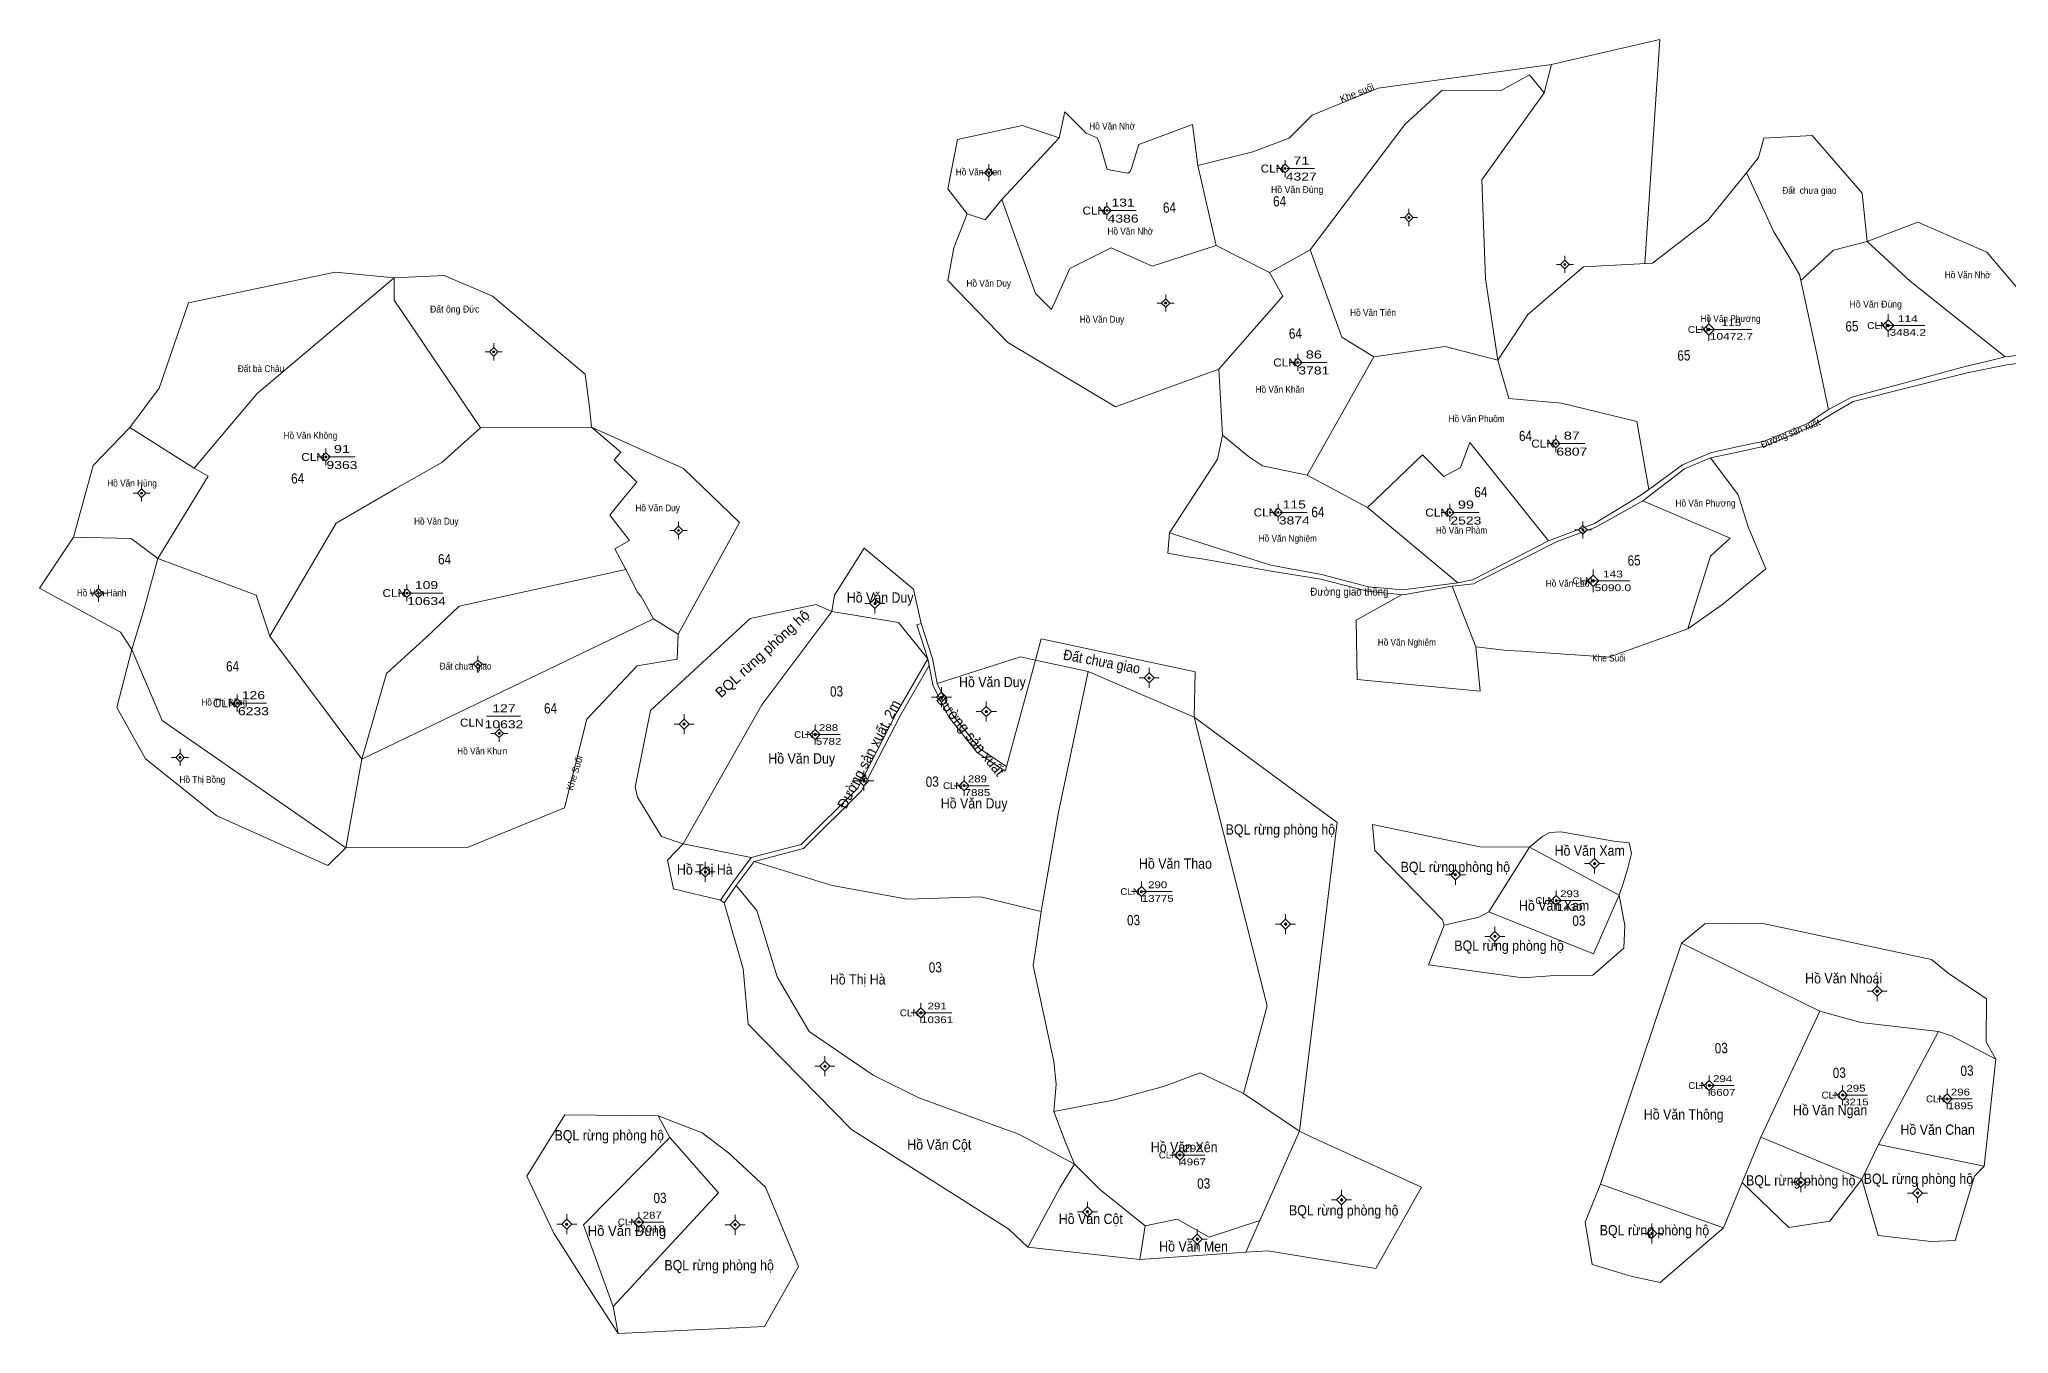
# Model space of a CAD drawing. Header units: metres. Extents: x 533370 to 536838, y 1846187 to 1848171.
# Drawn here: x 533370 to 534232, y 1847159 to 1847725 of the extents above; entities that cross this region are included whole.
import ezdxf
from ezdxf.enums import TextEntityAlignment as Align

# ---------------------------------------------------------------- set-up
doc = ezdxf.new("R2010")
doc.units = ezdxf.units.M
doc.header["$LTSCALE"] = 1.2
for name, color, linetype, lineweight in [('11', 7, 'Continuous', 13), ('13', 7, 'Continuous', 13), ('6', 7, 'Continuous', 13), ('7', 7, 'Continuous', 13)]:
    doc.layers.add(name, color=color, linetype=linetype, lineweight=lineweight)
for name, color, linetype in [('2', 7, 'Continuous'), ('3', 7, 'Continuous'), ('4', 7, 'Continuous'), ('5', 7, 'Continuous')]:
    doc.layers.add(name, color=color, linetype=linetype)

msp = doc.modelspace()

# ---------------------------------------------------------------- hatches: boundary and pattern name
at = {"layer": '11'}
for points in [[(533785.959, 1847666.86, 1), (533785.059, 1847666.86, 1)], [(533915.629, 1847668.65, 1), (533914.729, 1847668.65, 1)], [(533837.679, 1847650.27, 1), (533836.779, 1847650.27, 1)], [(533969.799, 1847647.24, 1), (533968.899, 1847647.24, 1)], [(534038.009, 1847626.72, 1), (534037.109, 1847626.72, 1)], [(533863.369, 1847609.82, 1), (533862.469, 1847609.82, 1)], [(534101.129, 1847598.247, 1), (534099.929, 1847598.247, 1)], [(534179.549, 1847599.98, 1), (534178.349, 1847599.98, 1)], [(533569.419, 1847588.48, 1), (533568.519, 1847588.48, 1)], [(533921.119, 1847583.8, 1), (533920.219, 1847583.8, 1)], [(534033.979, 1847548.31, 1), (534033.079, 1847548.31, 1)], [(533495.969, 1847542.45, 1), (533495.069, 1847542.45, 1)], [(533415.399, 1847526.66, 1), (533414.499, 1847526.66, 1)], [(533912.559, 1847518.18, 1), (533911.659, 1847518.18, 1)], [(533987.649, 1847518.14, 1), (533986.749, 1847518.14, 1)], [(533650.259, 1847510.26, 1), (533649.359, 1847510.26, 1)], [(534045.899, 1847510.54, 1), (534044.999, 1847510.54, 1)], [(534050.559, 1847488.25, 1), (534049.359, 1847488.25, 1)], [(533396.509, 1847482.83, 1), (533395.609, 1847482.83, 1)], [(533531.479, 1847482.91, 1), (533530.579, 1847482.91, 1)], [(533736.244, 1847478.33, 1), (533735.194, 1847478.33, 1)], [(533562.479, 1847451.74, 1), (533561.579, 1847451.74, 1)], [(533856.184, 1847445.76, 1), (533855.134, 1847445.76, 1)], [(533457.259, 1847434.72, 1), (533456.359, 1847434.72, 1)], [(533765.364, 1847437.3, 1), (533764.314, 1847437.3, 1)], [(533652.734, 1847425.56, 1), (533651.684, 1847425.56, 1)], [(533784.984, 1847431.02, 1), (533783.934, 1847431.02, 1)], [(533571.849, 1847421.51, 1), (533570.949, 1847421.51, 1)], [(533710.114, 1847421.02, 1), (533709.064, 1847421.02, 1)], [(533432.189, 1847410.99, 1), (533431.289, 1847410.99, 1)], [(533731.454, 1847400.75, 1), (533730.404, 1847400.75, 1)], [(533775.234, 1847398.62, 1), (533774.184, 1847398.62, 1)], [(534051.064, 1847364.56, 1), (534050.014, 1847364.56, 1)], [(533662.034, 1847360.88, 1), (533660.984, 1847360.88, 1)], [(533990.204, 1847359.63, 1), (533989.154, 1847359.63, 1)], [(533852.824, 1847352.28, 1), (533851.774, 1847352.28, 1)], [(534034.324, 1847348.35, 1), (534033.274, 1847348.35, 1)], [(533915.894, 1847338.03, 1), (533914.844, 1847338.03, 1)], [(534007.464, 1847332.65, 1), (534006.414, 1847332.65, 1)], [(534174.674, 1847308.72, 1), (534173.624, 1847308.72, 1)], [(533756.344, 1847299.22, 1), (533755.294, 1847299.22, 1)], [(533714.374, 1847275.84, 1), (533713.324, 1847275.84, 1)], [(534101.244, 1847267.43, 1), (534100.194, 1847267.43, 1)], [(534159.544, 1847263.23, 1), (534158.494, 1847263.23, 1)], [(534205.244, 1847261.56, 1), (534204.194, 1847261.56, 1)], [(533869.604, 1847237, 1), (533868.554, 1847237, 1)], [(534141.304, 1847225.11, 1), (534140.254, 1847225.11, 1)], [(534192.364, 1847220.39, 1), (534191.314, 1847220.39, 1)], [(533829.174, 1847212.18, 1), (533828.124, 1847212.18, 1)], [(533940.394, 1847217.39, 1), (533939.344, 1847217.39, 1)], [(533601.444, 1847206.72, 1), (533600.394, 1847206.72, 1)], [(533632.974, 1847207.69, 1), (533631.924, 1847207.69, 1)], [(533675.084, 1847206.5, 1), (533674.034, 1847206.5, 1)], [(534076.174, 1847202.71, 1), (534075.124, 1847202.71, 1)], [(533877.254, 1847200.18, 1), (533876.204, 1847200.18, 1)]]:
    msp.add_hatch(color=256, dxfattribs=at).paths.add_polyline_path(points)

# ---------------------------------------------------------------- linework, layer by layer
for p, q in [((533783.64, 1847666.86), (533781.76, 1847666.86)), ((533785.51, 1847670.61), (533785.51, 1847668.74)), ((533789.26, 1847666.86), (533787.38, 1847666.86)), ((533913.31, 1847668.65), (533911.43, 1847668.65)), ((533915.18, 1847672.4), (533915.18, 1847670.52)), ((533915.18, 1847666.78), (533915.18, 1847664.9)), ((533918.93, 1847668.65), (533917.06, 1847668.65)), ((533785.51, 1847664.98), (533785.51, 1847663.11)), ((533835.36, 1847650.27), (533833.48, 1847650.27)), ((533837.23, 1847654.02), (533837.23, 1847652.14)), ((533840.98, 1847650.27), (533839.1, 1847650.27)), ((533969.35, 1847650.99), (533969.35, 1847649.12)), ((533837.23, 1847648.4), (533837.23, 1847646.52)), ((533967.48, 1847647.24), (533965.6, 1847647.24)), ((533969.35, 1847645.36), (533969.35, 1847643.49)), ((533973.1, 1847647.24), (533971.22, 1847647.24)), ((534035.69, 1847626.72), (534033.81, 1847626.72)), ((534037.56, 1847630.47), (534037.56, 1847628.6)), ((534037.56, 1847624.84), (534037.56, 1847622.97)), ((534041.31, 1847626.72), (534039.44, 1847626.72)), ((533861.05, 1847609.82), (533859.17, 1847609.82)), ((533862.92, 1847613.57), (533862.92, 1847611.7)), ((533862.92, 1847607.94), (533862.92, 1847606.07)), ((533866.67, 1847609.82), (533864.8, 1847609.82)), ((534098.03, 1847598.25), (534095.53, 1847598.25)), ((534100.53, 1847603.25), (534100.53, 1847600.75)), ((534105.53, 1847598.25), (534103.03, 1847598.25)), ((534176.45, 1847599.98), (534173.95, 1847599.98)), ((534178.95, 1847604.98), (534178.95, 1847602.48)), ((534178.95, 1847597.48), (534178.95, 1847594.98)), ((534183.95, 1847599.98), (534181.45, 1847599.98)), ((533568.97, 1847592.23), (533568.97, 1847590.36)), ((534100.53, 1847595.75), (534100.53, 1847593.25)), ((533567.1, 1847588.48), (533565.22, 1847588.48)), ((533568.97, 1847586.6), (533568.97, 1847584.73)), ((533572.72, 1847588.48), (533570.84, 1847588.48)), ((533918.8, 1847583.8), (533916.92, 1847583.8)), ((533920.67, 1847587.55), (533920.67, 1847585.68)), ((533920.67, 1847581.92), (533920.67, 1847580.05)), ((533924.42, 1847583.8), (533922.55, 1847583.8)), ((533495.52, 1847546.2), (533495.52, 1847544.32)), ((534031.66, 1847548.31), (534029.78, 1847548.31)), ((534033.53, 1847552.06), (534033.53, 1847550.18)), ((534033.53, 1847546.44), (534033.53, 1847544.56)), ((534037.28, 1847548.31), (534035.4, 1847548.31)), ((533493.64, 1847542.45), (533491.77, 1847542.45)), ((533495.52, 1847540.58), (533495.52, 1847538.7)), ((533499.27, 1847542.45), (533497.4, 1847542.45)), ((533414.95, 1847530.41), (533414.95, 1847528.54)), ((533413.07, 1847526.66), (533411.2, 1847526.66)), ((533414.95, 1847524.78), (533414.95, 1847522.91)), ((533418.7, 1847526.66), (533416.82, 1847526.66)), ((533912.11, 1847521.93), (533912.11, 1847520.06)), ((533987.2, 1847521.89), (533987.2, 1847520.02)), ((533649.81, 1847514.01), (533649.81, 1847512.14)), ((533910.24, 1847518.18), (533908.36, 1847518.18)), ((533912.11, 1847516.3), (533912.11, 1847514.43)), ((533915.86, 1847518.18), (533913.98, 1847518.18)), ((533985.32, 1847518.14), (533983.45, 1847518.14)), ((533987.2, 1847516.26), (533987.2, 1847514.39)), ((533990.95, 1847518.14), (533989.07, 1847518.14)), ((534045.45, 1847514.29), (534045.45, 1847512.42)), ((533647.94, 1847510.26), (533646.06, 1847510.26)), ((533649.81, 1847508.38), (533649.81, 1847506.51)), ((533653.56, 1847510.26), (533651.69, 1847510.26)), ((534043.57, 1847510.54), (534041.7, 1847510.54)), ((534045.45, 1847508.66), (534045.45, 1847506.79)), ((534049.2, 1847510.54), (534047.32, 1847510.54)), ((533396.06, 1847486.58), (533396.06, 1847484.7)), ((533531.03, 1847486.66), (533531.03, 1847484.78)), ((534047.46, 1847488.25), (534044.96, 1847488.25)), ((534049.96, 1847493.25), (534049.96, 1847490.75)), ((534049.96, 1847485.75), (534049.96, 1847483.25)), ((534054.96, 1847488.25), (534052.46, 1847488.25)), ((533394.19, 1847482.83), (533392.31, 1847482.83)), ((533396.06, 1847480.96), (533396.06, 1847479.08)), ((533399.81, 1847482.83), (533397.94, 1847482.83)), ((533529.16, 1847482.91), (533527.28, 1847482.91)), ((533531.03, 1847481.04), (533531.03, 1847479.16)), ((533534.78, 1847482.91), (533532.9, 1847482.91)), ((533733.53, 1847478.33), (533731.34, 1847478.33)), ((533735.72, 1847482.7), (533735.72, 1847480.52)), ((533740.1, 1847478.33), (533737.91, 1847478.33)), ((533735.72, 1847476.14), (533735.72, 1847473.96)), ((533560.16, 1847451.74), (533558.28, 1847451.74)), ((533562.03, 1847455.49), (533562.03, 1847453.62)), ((533565.78, 1847451.74), (533563.9, 1847451.74)), ((533562.03, 1847449.86), (533562.03, 1847447.99)), ((533853.47, 1847445.76), (533851.28, 1847445.76)), ((533855.66, 1847450.14), (533855.66, 1847447.95)), ((533855.66, 1847443.57), (533855.66, 1847441.38)), ((533860.04, 1847445.76), (533857.85, 1847445.76)), ((533454.94, 1847434.72), (533453.06, 1847434.72)), ((533456.81, 1847438.47), (533456.81, 1847436.6)), ((533460.56, 1847434.72), (533458.69, 1847434.72)), ((533762.65, 1847437.3), (533760.46, 1847437.3)), ((533764.84, 1847441.68), (533764.84, 1847439.49)), ((533764.84, 1847435.11), (533764.84, 1847432.92)), ((533769.22, 1847437.3), (533767.03, 1847437.3)), ((533784.46, 1847435.4), (533784.46, 1847433.21)), ((533456.81, 1847432.84), (533456.81, 1847430.97)), ((533571.4, 1847425.26), (533571.4, 1847423.38)), ((533650.02, 1847425.56), (533647.84, 1847425.56)), ((533652.21, 1847429.94), (533652.21, 1847427.75)), ((533656.58, 1847425.56), (533654.4, 1847425.56)), ((533709.59, 1847425.4), (533709.59, 1847423.21)), ((533782.27, 1847431.02), (533780.08, 1847431.02)), ((533784.46, 1847428.83), (533784.46, 1847426.64)), ((533788.84, 1847431.02), (533786.65, 1847431.02)), ((533569.52, 1847421.51), (533567.65, 1847421.51)), ((533571.4, 1847419.64), (533571.4, 1847417.76)), ((533575.15, 1847421.51), (533573.28, 1847421.51)), ((533652.21, 1847423.37), (533652.21, 1847421.18)), ((533707.4, 1847421.02), (533705.22, 1847421.02)), ((533709.59, 1847418.83), (533709.59, 1847416.64)), ((533713.96, 1847421.02), (533711.78, 1847421.02)), ((533429.86, 1847410.99), (533427.99, 1847410.99)), ((533431.74, 1847414.74), (533431.74, 1847412.86)), ((533431.74, 1847409.12), (533431.74, 1847407.24)), ((533435.49, 1847410.99), (533433.62, 1847410.99)), ((533728.74, 1847400.75), (533726.56, 1847400.75)), ((533730.93, 1847405.12), (533730.93, 1847402.94)), ((533735.31, 1847400.75), (533733.12, 1847400.75)), ((533774.71, 1847403), (533774.71, 1847400.81)), ((533730.93, 1847398.56), (533730.93, 1847396.38)), ((533772.52, 1847398.62), (533770.34, 1847398.62)), ((533774.71, 1847396.43), (533774.71, 1847394.24)), ((533779.08, 1847398.62), (533776.9, 1847398.62)), ((533661.51, 1847365.26), (533661.51, 1847363.07)), ((534050.54, 1847368.94), (534050.54, 1847366.75)), ((533659.32, 1847360.88), (533657.14, 1847360.88)), ((533661.51, 1847358.69), (533661.51, 1847356.5)), ((533665.88, 1847360.88), (533663.7, 1847360.88)), ((533852.3, 1847356.66), (533852.3, 1847354.47)), ((533987.49, 1847359.63), (533985.31, 1847359.63)), ((533989.68, 1847364), (533989.68, 1847361.82)), ((533989.68, 1847357.44), (533989.68, 1847355.26)), ((533994.06, 1847359.63), (533991.87, 1847359.63)), ((534048.35, 1847364.56), (534046.16, 1847364.56)), ((534050.54, 1847362.37), (534050.54, 1847360.18)), ((534054.92, 1847364.56), (534052.73, 1847364.56)), ((533850.11, 1847352.28), (533847.93, 1847352.28)), ((533852.3, 1847350.09), (533852.3, 1847347.9)), ((533856.68, 1847352.28), (533854.49, 1847352.28)), ((534031.61, 1847348.35), (534029.43, 1847348.35)), ((534033.8, 1847352.72), (534033.8, 1847350.54)), ((534038.18, 1847348.35), (534035.99, 1847348.35)), ((533915.37, 1847342.4), (533915.37, 1847340.22)), ((534033.8, 1847346.16), (534033.8, 1847343.98)), ((533913.18, 1847338.03), (533911, 1847338.03)), ((533915.37, 1847335.84), (533915.37, 1847333.66)), ((533919.74, 1847338.03), (533917.56, 1847338.03)), ((534004.75, 1847332.65), (534002.56, 1847332.65)), ((534006.94, 1847337.02), (534006.94, 1847334.84)), ((534006.94, 1847330.46), (534006.94, 1847328.28)), ((534011.31, 1847332.65), (534009.13, 1847332.65)), ((534174.15, 1847313.1), (534174.15, 1847310.91)), ((534171.96, 1847308.72), (534169.78, 1847308.72)), ((534174.15, 1847306.53), (534174.15, 1847304.34)), ((534178.52, 1847308.72), (534176.34, 1847308.72)), ((533753.63, 1847299.22), (533751.44, 1847299.22)), ((533755.82, 1847303.6), (533755.82, 1847301.41)), ((533755.82, 1847297.03), (533755.82, 1847294.84)), ((533760.19, 1847299.22), (533758.01, 1847299.22)), ((533713.85, 1847280.22), (533713.85, 1847278.03)), ((533711.66, 1847275.84), (533709.48, 1847275.84)), ((533713.85, 1847273.65), (533713.85, 1847271.46)), ((533718.22, 1847275.84), (533716.04, 1847275.84)), ((534100.72, 1847271.8), (534100.72, 1847269.62)), ((534098.53, 1847267.43), (534096.34, 1847267.43)), ((534100.72, 1847265.24), (534100.72, 1847263.06)), ((534105.1, 1847267.43), (534102.91, 1847267.43)), ((534156.83, 1847263.23), (534154.64, 1847263.23)), ((534159.02, 1847267.6), (534159.02, 1847265.42)), ((534163.4, 1847263.23), (534161.21, 1847263.23)), ((534202.53, 1847261.56), (534200.34, 1847261.56)), ((534204.72, 1847265.94), (534204.72, 1847263.75)), ((534209.1, 1847261.56), (534206.91, 1847261.56)), ((534159.02, 1847261.04), (534159.02, 1847258.86)), ((534204.72, 1847259.37), (534204.72, 1847257.18)), ((533866.89, 1847237), (533864.7, 1847237)), ((533869.08, 1847241.38), (533869.08, 1847239.19)), ((533873.45, 1847237), (533871.27, 1847237)), ((533869.08, 1847234.81), (533869.08, 1847232.62)), ((534140.78, 1847229.48), (534140.78, 1847227.3)), ((533939.87, 1847221.76), (533939.87, 1847219.58)), ((534138.59, 1847225.11), (534136.4, 1847225.11)), ((534140.78, 1847222.92), (534140.78, 1847220.74)), ((534145.16, 1847225.11), (534142.97, 1847225.11)), ((534189.65, 1847220.39), (534187.46, 1847220.39)), ((534191.84, 1847224.76), (534191.84, 1847222.58)), ((534191.84, 1847218.2), (534191.84, 1847216.02)), ((534196.22, 1847220.39), (534194.03, 1847220.39)), ((533600.92, 1847211.1), (533600.92, 1847208.91)), ((533632.45, 1847212.06), (533632.45, 1847209.88)), ((533674.56, 1847210.88), (533674.56, 1847208.69)), ((533826.46, 1847212.18), (533824.28, 1847212.18)), ((533828.65, 1847216.56), (533828.65, 1847214.37)), ((533828.65, 1847209.99), (533828.65, 1847207.8)), ((533833.02, 1847212.18), (533830.84, 1847212.18)), ((533937.68, 1847217.39), (533935.5, 1847217.39)), ((533939.87, 1847215.2), (533939.87, 1847213.02)), ((533944.24, 1847217.39), (533942.06, 1847217.39)), ((533598.73, 1847206.72), (533596.55, 1847206.72)), ((533600.92, 1847204.53), (533600.92, 1847202.34)), ((533605.3, 1847206.72), (533603.11, 1847206.72)), ((533630.26, 1847207.69), (533628.07, 1847207.69)), ((533632.45, 1847205.5), (533632.45, 1847203.32)), ((533636.82, 1847207.69), (533634.64, 1847207.69)), ((533672.37, 1847206.5), (533670.19, 1847206.5)), ((533674.56, 1847204.31), (533674.56, 1847202.12)), ((533678.94, 1847206.5), (533676.75, 1847206.5)), ((533876.73, 1847204.56), (533876.73, 1847202.37)), ((534073.46, 1847202.71), (534071.28, 1847202.71)), ((534075.65, 1847207.08), (534075.65, 1847204.9)), ((534080.02, 1847202.71), (534077.84, 1847202.71)), ((533874.54, 1847200.18), (533872.36, 1847200.18)), ((533876.73, 1847197.99), (533876.73, 1847195.8)), ((533881.1, 1847200.18), (533878.92, 1847200.18)), ((534075.65, 1847200.52), (534075.65, 1847198.34))]:
    msp.add_line(p, q, dxfattribs=at)
for points in [[(533785.51, 1847668.74), (533783.64, 1847666.86), (533785.51, 1847664.98), (533787.38, 1847666.86)], [(533915.18, 1847670.52), (533913.31, 1847668.65), (533915.18, 1847666.78), (533917.06, 1847668.65)], [(533837.23, 1847652.14), (533835.36, 1847650.27), (533837.23, 1847648.4), (533839.1, 1847650.27)], [(533969.35, 1847649.12), (533967.48, 1847647.24), (533969.35, 1847645.36), (533971.22, 1847647.24)], [(534037.56, 1847628.6), (534035.69, 1847626.72), (534037.56, 1847624.84), (534039.44, 1847626.72)], [(533862.92, 1847611.7), (533861.05, 1847609.82), (533862.92, 1847607.94), (533864.8, 1847609.82)], [(534100.53, 1847600.75), (534098.03, 1847598.25), (534100.53, 1847595.75), (534103.03, 1847598.25)], [(534178.95, 1847602.48), (534176.45, 1847599.98), (534178.95, 1847597.48), (534181.45, 1847599.98)], [(533568.97, 1847590.36), (533567.1, 1847588.48), (533568.97, 1847586.6), (533570.84, 1847588.48)], [(533920.67, 1847585.68), (533918.8, 1847583.8), (533920.67, 1847581.92), (533922.55, 1847583.8)], [(534033.53, 1847550.18), (534031.66, 1847548.31), (534033.53, 1847546.44), (534035.4, 1847548.31)], [(533495.52, 1847544.32), (533493.64, 1847542.45), (533495.52, 1847540.58), (533497.4, 1847542.45)], [(533414.95, 1847528.54), (533413.07, 1847526.66), (533414.95, 1847524.78), (533416.82, 1847526.66)], [(533912.11, 1847520.06), (533910.24, 1847518.18), (533912.11, 1847516.3), (533913.98, 1847518.18)], [(533987.2, 1847520.02), (533985.32, 1847518.14), (533987.2, 1847516.26), (533989.07, 1847518.14)], [(533649.81, 1847512.14), (533647.94, 1847510.26), (533649.81, 1847508.38), (533651.69, 1847510.26)], [(534045.45, 1847512.42), (534043.57, 1847510.54), (534045.45, 1847508.66), (534047.32, 1847510.54)], [(534049.96, 1847490.75), (534047.46, 1847488.25), (534049.96, 1847485.75), (534052.46, 1847488.25)], [(533396.06, 1847484.7), (533394.19, 1847482.83), (533396.06, 1847480.96), (533397.94, 1847482.83)], [(533531.03, 1847484.78), (533529.16, 1847482.91), (533531.03, 1847481.04), (533532.9, 1847482.91)], [(533735.72, 1847480.52), (533733.53, 1847478.33), (533735.72, 1847476.14), (533737.91, 1847478.33)], [(533562.03, 1847453.62), (533560.16, 1847451.74), (533562.03, 1847449.86), (533563.9, 1847451.74)], [(533855.66, 1847447.95), (533853.47, 1847445.76), (533855.66, 1847443.57), (533857.85, 1847445.76)], [(533456.81, 1847436.6), (533454.94, 1847434.72), (533456.81, 1847432.84), (533458.69, 1847434.72)], [(533764.84, 1847439.49), (533762.65, 1847437.3), (533764.84, 1847435.11), (533767.03, 1847437.3)], [(533652.21, 1847427.75), (533650.02, 1847425.56), (533652.21, 1847423.37), (533654.4, 1847425.56)], [(533784.46, 1847433.21), (533782.27, 1847431.02), (533784.46, 1847428.83), (533786.65, 1847431.02)], [(533571.4, 1847423.38), (533569.52, 1847421.51), (533571.4, 1847419.64), (533573.28, 1847421.51)], [(533709.59, 1847423.21), (533707.4, 1847421.02), (533709.59, 1847418.83), (533711.78, 1847421.02)], [(533431.74, 1847412.86), (533429.86, 1847410.99), (533431.74, 1847409.12), (533433.62, 1847410.99)], [(533730.93, 1847402.94), (533728.74, 1847400.75), (533730.93, 1847398.56), (533733.12, 1847400.75)], [(533774.71, 1847400.81), (533772.52, 1847398.62), (533774.71, 1847396.43), (533776.9, 1847398.62)], [(534050.54, 1847366.75), (534048.35, 1847364.56), (534050.54, 1847362.37), (534052.73, 1847364.56)], [(533661.51, 1847363.07), (533659.32, 1847360.88), (533661.51, 1847358.69), (533663.7, 1847360.88)], [(533989.68, 1847361.82), (533987.49, 1847359.63), (533989.68, 1847357.44), (533991.87, 1847359.63)], [(533852.3, 1847354.47), (533850.11, 1847352.28), (533852.3, 1847350.09), (533854.49, 1847352.28)], [(534033.8, 1847350.54), (534031.61, 1847348.35), (534033.8, 1847346.16), (534035.99, 1847348.35)], [(533915.37, 1847340.22), (533913.18, 1847338.03), (533915.37, 1847335.84), (533917.56, 1847338.03)], [(534006.94, 1847334.84), (534004.75, 1847332.65), (534006.94, 1847330.46), (534009.13, 1847332.65)], [(534174.15, 1847310.91), (534171.96, 1847308.72), (534174.15, 1847306.53), (534176.34, 1847308.72)], [(533755.82, 1847301.41), (533753.63, 1847299.22), (533755.82, 1847297.03), (533758.01, 1847299.22)], [(533713.85, 1847278.03), (533711.66, 1847275.84), (533713.85, 1847273.65), (533716.04, 1847275.84)], [(534100.72, 1847269.62), (534098.53, 1847267.43), (534100.72, 1847265.24), (534102.91, 1847267.43)], [(534159.02, 1847265.42), (534156.83, 1847263.23), (534159.02, 1847261.04), (534161.21, 1847263.23)], [(534204.72, 1847263.75), (534202.53, 1847261.56), (534204.72, 1847259.37), (534206.91, 1847261.56)], [(533869.08, 1847239.19), (533866.89, 1847237), (533869.08, 1847234.81), (533871.27, 1847237)], [(534140.78, 1847227.3), (534138.59, 1847225.11), (534140.78, 1847222.92), (534142.97, 1847225.11)], [(533939.87, 1847219.58), (533937.68, 1847217.39), (533939.87, 1847215.2), (533942.06, 1847217.39)], [(534191.84, 1847222.58), (534189.65, 1847220.39), (534191.84, 1847218.2), (534194.03, 1847220.39)], [(533632.45, 1847209.88), (533630.26, 1847207.69), (533632.45, 1847205.5), (533634.64, 1847207.69)], [(533828.65, 1847214.37), (533826.46, 1847212.18), (533828.65, 1847209.99), (533830.84, 1847212.18)], [(533600.92, 1847208.91), (533598.73, 1847206.72), (533600.92, 1847204.53), (533603.11, 1847206.72)], [(533674.56, 1847208.69), (533672.37, 1847206.5), (533674.56, 1847204.31), (533676.75, 1847206.5)], [(533876.73, 1847202.37), (533874.54, 1847200.18), (533876.73, 1847197.99), (533878.92, 1847200.18)], [(534075.65, 1847204.9), (534073.46, 1847202.71), (534075.65, 1847200.52), (534077.84, 1847202.71)]]:
    msp.add_lwpolyline(points, close=True, dxfattribs=at)
for centre, radius in [((533785.509, 1847666.86), 0.45), ((533915.179, 1847668.65), 0.45), ((533837.229, 1847650.27), 0.45), ((533969.349, 1847647.24), 0.45), ((534037.559, 1847626.72), 0.45), ((533862.919, 1847609.82), 0.45), ((534100.529, 1847598.247), 0.6), ((534178.949, 1847599.98), 0.6), ((533568.969, 1847588.48), 0.45), ((533920.669, 1847583.8), 0.45), ((534033.529, 1847548.31), 0.45), ((533495.519, 1847542.45), 0.45), ((533414.949, 1847526.66), 0.45), ((533912.109, 1847518.18), 0.45), ((533987.199, 1847518.14), 0.45), ((533649.809, 1847510.26), 0.45), ((534045.449, 1847510.54), 0.45), ((534049.959, 1847488.25), 0.6), ((533396.059, 1847482.83), 0.45), ((533531.029, 1847482.91), 0.45), ((533735.719, 1847478.33), 0.525), ((533562.029, 1847451.74), 0.45), ((533855.659, 1847445.76), 0.525), ((533456.809, 1847434.72), 0.45), ((533764.839, 1847437.3), 0.525), ((533652.209, 1847425.56), 0.525), ((533784.459, 1847431.02), 0.525), ((533571.399, 1847421.51), 0.45), ((533709.589, 1847421.02), 0.525), ((533431.739, 1847410.99), 0.45), ((533730.929, 1847400.75), 0.525), ((533774.709, 1847398.62), 0.525), ((534050.539, 1847364.56), 0.525), ((533661.509, 1847360.88), 0.525), ((533989.679, 1847359.63), 0.525), ((533852.299, 1847352.28), 0.525), ((534033.799, 1847348.35), 0.525), ((533915.369, 1847338.03), 0.525), ((534006.939, 1847332.65), 0.525), ((534174.149, 1847308.72), 0.525), ((533755.819, 1847299.22), 0.525), ((533713.849, 1847275.84), 0.525), ((534100.719, 1847267.43), 0.525), ((534159.019, 1847263.23), 0.525), ((534204.719, 1847261.56), 0.525), ((533869.079, 1847237), 0.525), ((534140.779, 1847225.11), 0.525), ((534191.839, 1847220.39), 0.525), ((533828.649, 1847212.18), 0.525), ((533939.869, 1847217.39), 0.525), ((533600.919, 1847206.72), 0.525), ((533632.449, 1847207.69), 0.525), ((533674.559, 1847206.5), 0.525), ((534075.649, 1847202.71), 0.525), ((533876.729, 1847200.18), 0.525)]:
    msp.add_circle(centre, radius, dxfattribs=at)
at = {"layer": '13'}
for p, q in [((534101.28, 1847598.25), (534119.13, 1847598.25)), ((534179.7, 1847599.98), (534195, 1847599.98)), ((534050.71, 1847488.25), (534066.01, 1847488.25)), ((533710.34, 1847421.02), (533720.54, 1847421.02)), ((533775.46, 1847398.62), (533785.66, 1847398.62)), ((533853.05, 1847352.28), (533865.8, 1847352.28)), ((534034.55, 1847348.35), (534044.75, 1847348.35)), ((533756.57, 1847299.22), (533769.32, 1847299.22)), ((534101.47, 1847267.43), (534111.67, 1847267.43)), ((534159.77, 1847263.23), (534169.97, 1847263.23)), ((534205.47, 1847261.56), (534215.67, 1847261.56)), ((533869.83, 1847237), (533880.03, 1847237)), ((533633.2, 1847207.69), (533643.4, 1847207.69))]:
    msp.add_line(p, q, dxfattribs=at)
at = {"layer": '6'}
for p, q in [((533955.85, 1847703.84), (534031.74, 1847714.17)), ((534031.74, 1847714.17), (534028.49, 1847701.75)), ((534001.18, 1847663.7), (534028.49, 1847701.75)), ((533851.22, 1847679.14), (533874.64, 1847687.89)), ((533877, 1847670), (533874.64, 1847687.89)), ((533967.6, 1847687.89), (533926.18, 1847633.06)), ((533816.27, 1847682.16), (533791.2, 1847655.19)), ((534122.25, 1847673.44), (534124.52, 1847681.95)), ((534116.93, 1847666.84), (534122.25, 1847673.44)), ((534169.81, 1847636.7), (534167.53, 1847657.96)), ((534191.92, 1847645.21), (534169.81, 1847636.7)), ((533926.18, 1847633.06), (533908.29, 1847623.13)), ((533525.36, 1847611.01), (533525.35, 1847620.9)), ((533525.36, 1847611.01), (533563.21, 1847555.17)), ((533954.03, 1847586.28), (533985.22, 1847590.81)), ((534008.2, 1847584.77), (533985.22, 1847590.81)), ((533840.9, 1847564.46), (533886.17, 1847580.9)), ((533886.17, 1847580.9), (533887.73, 1847552)), ((533924.84, 1847534.54), (533954.03, 1847586.28)), ((533409.84, 1847555.33), (533422.62, 1847572.58)), ((533563.21, 1847555.17), (533546.29, 1847540.02)), ((533563.21, 1847555.17), (533611.79, 1847555.57)), ((533611.79, 1847555.57), (533624.59, 1847544.49)), ((534030.44, 1847505.82), (533995.94, 1847548.83)), ((533526.18, 1847528.69), (533546.29, 1847540.02)), ((534074.25, 1847528.26), (534088.93, 1847539.01)), ((533500.07, 1847513.45), (533526.18, 1847528.69)), ((533631.54, 1847531.48), (533625.81, 1847524.45)), ((533951.17, 1847520.38), (533924.84, 1847534.54)), ((533990.73, 1847487.45), (533951.17, 1847520.38)), ((533471, 1847464), (533500.07, 1847513.45)), ((533628.43, 1847505.87), (533621.97, 1847502.26)), ((534000, 1847490.15), (534030.44, 1847505.82)), ((533710, 1847477.89), (533681.21, 1847471.73)), ((533716.94, 1847474.84), (533710, 1847477.89)), ((533716.94, 1847474.84), (533718.11, 1847481.92)), ((533511.22, 1847410.26), (533638.93, 1847471.57)), ((533649.61, 1847464.96), (533638.93, 1847471.57)), ((533755.89, 1847469.62), (533753.99, 1847469)), ((533753.99, 1847469), (533758.91, 1847454.11)), ((533511.22, 1847410.26), (533471, 1847464)), ((533649.61, 1847464.96), (533649.22, 1847453.92)), ((533805.98, 1847453.6), (533808.45, 1847462.89)), ((533404.05, 1847432.84), (533410.69, 1847458.27)), ((533423.95, 1847427.15), (533410.69, 1847458.27)), ((533631.78, 1847451.06), (533649.22, 1847453.92)), ((533759.5, 1847451.16), (533758.91, 1847454.11)), ((533799.36, 1847455.04), (533762.96, 1847443.32)), ((533793.28, 1847407.01), (533805.98, 1847453.6)), ((533681.65, 1847367.21), (533651.88, 1847373.23)), ((534022.13, 1847371.7), (534000.29, 1847371.82)), ((534061.22, 1847350.71), (534063.13, 1847356.23)), ((534063.13, 1847356.23), (534065.3, 1847363.09)), ((533669.76, 1847347.4), (533668.11, 1847348.54)), ((534061.22, 1847350.71), (534063.81, 1847337.46)), ((534088.56, 1847329.75), (534098.82, 1847338.22)), ((533907.33, 1847302.23), (533897, 1847264)), ((534201, 1847291), (534174.68, 1847241.57)), ((534226, 1847279), (534220.93, 1847232.13)), ((533921.41, 1847247.44), (533897, 1847264)), ((533645.94, 1847244.72), (533640.9, 1847254.15)), ((533921.41, 1847247.44), (533927.16, 1847244.65)), ((534053.15, 1847224.2), (534046.37, 1847207.57)), ((534115.08, 1847224.99), (534135.47, 1847205.37)), ((534167.47, 1847226.47), (534174.54, 1847201.86)), ((533802.63, 1847196.68), (533794.29, 1847204.59)), ((533854, 1847206), (533851.55, 1847191.36)), ((533897.94, 1847194.55), (533851.55, 1847191.36)), ((533621.22, 1847170.67), (533623.34, 1847158.86))]:
    msp.add_line(p, q, dxfattribs=at)
for points in [[(534031.74, 1847714.17), (534079.07, 1847725.19), (534072.53, 1847627.11)], [(534028.49, 1847701.75), (534022.03, 1847709.72), (534009.4, 1847702.68), (533983.92, 1847702.94), (533967.6, 1847687.89)], [(533877, 1847670), (533901, 1847676), (533917, 1847682), (533927, 1847692), (533955.85, 1847703.84)], [(533800.16, 1847687.56), (533816.27, 1847682.16), (533818.79, 1847693.55)], [(533833.01, 1847682.16), (533828.06, 1847684.14), (533818.79, 1847693.55)], [(533776.06, 1847648.89), (533767.6, 1847659.74), (533771.79, 1847681.39), (533800.16, 1847687.56)], [(533851.22, 1847679.14), (533848.02, 1847668.88), (533847.38, 1847667.42), (533846.31, 1847666.64), (533837.31, 1847668.19), (533834.15, 1847679.42), (533833.01, 1847682.16)], [(534124.52, 1847681.95), (534145.69, 1847683.09), (534167.53, 1847657.96)], [(533877, 1847670), (533885, 1847635), (533908.29, 1847623.13)], [(534008.2, 1847584.77), (534021.35, 1847604.76), (534045.64, 1847625.66), (534075.92, 1847627.29), (534100.08, 1847645.94), (534116.93, 1847666.84), (534122.96, 1847653.92), (534129, 1847641), (534134.62, 1847631.66), (534140.25, 1847622.31), (534140.8, 1847619.75), (534146.86, 1847591.51), (534152.92, 1847563.27), (534148.53, 1847560.28), (534144.14, 1847557.28), (534134.28, 1847553.28), (534124.43, 1847549.27), (534120.32, 1847548.56), (534110.82, 1847546.42), (534101.31, 1847544.27), (534095.12, 1847541.64), (534088.93, 1847539.01)], [(534008.2, 1847584.77), (534002.86, 1847620.48), (534001.18, 1847663.7)], [(533776.06, 1847648.89), (533770.23, 1847634.04), (533767.67, 1847619.67), (533793.85, 1847592.53), (533840.9, 1847564.46)], [(533791.2, 1847655.19), (533783.91, 1847646.16), (533776.06, 1847648.89)], [(533791.2, 1847655.19), (533806, 1847614), (533813, 1847607), (533821, 1847625), (533839, 1847634), (533857, 1847626), (533885, 1847635)], [(534256.53, 1847589.23), (534246.89, 1847602.95), (534222.14, 1847632.09), (534191.92, 1847645.21)], [(533954.03, 1847586.28), (533939.96, 1847594.82), (533926.18, 1847633.06)], [(534256.53, 1847589.23), (534230.09, 1847586.26), (534188.62, 1847619.32), (534169.81, 1847636.7), (534155, 1847633), (534140.8, 1847619.75), (534146.86, 1847591.51), (534152.92, 1847563.27), (534163.01, 1847568.56), (534187.81, 1847575.27), (534212.61, 1847581.98), (534221.35, 1847584.12), (534230.09, 1847586.26)], [(533525.35, 1847620.9), (533499.6, 1847623.39), (533435.4, 1847609.96), (533422.62, 1847572.58)], [(533908.29, 1847623.13), (533914.21, 1847612.81), (533886.17, 1847580.9)], [(533437.87, 1847537.5), (533465.45, 1847570.24), (533525.35, 1847620.9)], [(533525.35, 1847620.9), (533547.34, 1847621.8), (533568.42, 1847612.85), (533608.99, 1847578.66), (533610.91, 1847564.28), (533611.79, 1847555.57)], [(534008.2, 1847584.77), (534013, 1847568), (534036, 1847566), (534069, 1847558), (534074.25, 1847528.26)], [(534089.82, 1847537.34), (534101.2, 1847542.06), (534111.08, 1847544.18), (534123.02, 1847546.75), (534125.08, 1847547.21), (534145.08, 1847555.67), (534154.18, 1847561.19), (534163.59, 1847566.8), (534188.59, 1847573.03), (534213.59, 1847579.26), (534230.86, 1847582.77), (534254.05, 1847585.76)], [(533385.08, 1847507.39), (533393.71, 1847538.7), (533409.84, 1847555.33), (533437.87, 1847537.5)], [(533611.79, 1847555.57), (533651.95, 1847537.45), (533676.55, 1847513.8), (533649.61, 1847464.96)], [(533864.65, 1847509.3), (533885.58, 1847541.52), (533887.73, 1847552)], [(533924.84, 1847534.54), (533905.34, 1847538.57), (533899.12, 1847542.73), (533887.73, 1847552)], [(533951.17, 1847520.38), (533975.27, 1847543.42), (533984.61, 1847533.85), (533991.86, 1847537.92), (533995.94, 1847548.83)], [(533437.87, 1847537.5), (533444, 1847534), (533422, 1847498)], [(533624.59, 1847544.49), (533621.59, 1847541.27), (533631.54, 1847531.48)], [(534089.82, 1847537.34), (534071.64, 1847523.28), (534051.09, 1847511.68), (534034.19, 1847505.49), (534000, 1847488.21)], [(534101.2, 1847542.06), (534113.32, 1847525.91), (534117.69, 1847511.88), (534125.52, 1847493.49), (534106.64, 1847477.98), (534091.31, 1847467.33)], [(534030.44, 1847505.82), (534050.5, 1847513.4), (534070.37, 1847525.42), (534074.25, 1847528.26)], [(533625.81, 1847524.45), (533619.83, 1847517.01), (533628.43, 1847505.87)], [(533966.32, 1847482.28), (533946.29, 1847470.99), (533946.66, 1847445.12), (534000.54, 1847440.02), (533998.61, 1847459.36), (533988.31, 1847485.97), (533997.57, 1847486.98), (534000, 1847488.21), (534017.1, 1847496.85), (534034.19, 1847505.49), (534051.09, 1847511.68), (534061.36, 1847517.48), (534071.64, 1847523.28), (534109.85, 1847506.96), (534101.25, 1847499.08), (534093.6, 1847474.92), (534091.31, 1847467.33), (534056.74, 1847454.85), (534018.52, 1847457.42), (534012.25, 1847457.75), (533998.61, 1847459.36), (533988.31, 1847485.97)], [(533410.69, 1847458.27), (533405.68, 1847465.85), (533370.22, 1847485.02), (533385.08, 1847507.39)], [(533385.08, 1847507.39), (533410.32, 1847506.75), (533422, 1847498)], [(533755.89, 1847469.62), (533752.55, 1847484.56), (533731.05, 1847502.56), (533718.11, 1847481.92)], [(533864.65, 1847509.3), (533863.87, 1847500.38), (533872.52, 1847498.72)], [(533908.97, 1847495.15), (533900.66, 1847497.8), (533864.65, 1847509.3)], [(533422, 1847498), (533416, 1847476), (533410.69, 1847458.27)], [(533471, 1847464), (533465, 1847482), (533422, 1847498)], [(533621.97, 1847502.26), (533626.71, 1847493.23), (533632.04, 1847483.07)], [(533908.99, 1847492.44), (533879.58, 1847497.76), (533872.52, 1847498.72)], [(533990.73, 1847487.45), (533966.65, 1847484.36), (533951.66, 1847485.65), (533931.07, 1847491.02), (533908.97, 1847495.15)], [(533626.71, 1847493.23), (533553.91, 1847477.17), (533539.65, 1847463.69), (533522.03, 1847447.77), (533511.22, 1847410.26)], [(533908.99, 1847492.44), (533930.72, 1847488.99), (533951.19, 1847483.76), (533966.76, 1847482.07), (533988.31, 1847485.97)], [(533988.31, 1847485.97), (533997.57, 1847486.98), (534000, 1847488.21)], [(533990.73, 1847487.45), (533997.08, 1847488.65), (534000, 1847490.15)], [(533638.93, 1847471.57), (533633.49, 1847481.34), (533632.04, 1847483.07)], [(533630.78, 1847397.97), (533637.62, 1847431.46), (533681.21, 1847471.73)], [(533716.94, 1847474.84), (533686.25, 1847433.95), (533651.88, 1847373.23)], [(533716.94, 1847474.84), (533746, 1847470), (533758.91, 1847454.11)], [(533755.89, 1847469.62), (533760.97, 1847454.25), (533762.96, 1847443.32)], [(533875.4, 1847428.63), (533875.82, 1847448.4), (533808.45, 1847462.89)], [(533504.29, 1847371.45), (533557.82, 1847371.72), (533599.92, 1847389), (533609.73, 1847427.72), (533631.78, 1847451.06)], [(533681.65, 1847367.21), (533703.48, 1847372.9), (533728.18, 1847397.6), (533745.12, 1847430.48), (533758.91, 1847454.11)], [(533682.83, 1847365.44), (533704.52, 1847371.1), (533729.82, 1847396.4), (533746.88, 1847429.52), (533759.5, 1847451.16)], [(533793.28, 1847407.01), (533792.72, 1847404.99), (533780.32, 1847413.25), (533768.15, 1847428.46), (533761.04, 1847442.68), (533759.5, 1847451.16)], [(533829.06, 1847448.56), (533805.98, 1847453.6), (533799.36, 1847455.04)], [(533762.96, 1847443.32), (533769.85, 1847429.54), (533781.68, 1847414.75), (533793.28, 1847407.01)], [(533829.06, 1847448.56), (533816, 1847387), (533809, 1847347), (533808.5, 1847343.64)], [(533907.33, 1847302.23), (533875.4, 1847428.63), (533829.06, 1847448.56)], [(533504.29, 1847371.45), (533496.43, 1847363.72), (533447.89, 1847385.45), (533416.59, 1847410.37), (533404.05, 1847432.84)], [(533511.22, 1847410.26), (533504.29, 1847371.45), (533423.95, 1847427.15)], [(533875.4, 1847428.63), (533937.9, 1847382.54), (533921.41, 1847247.44)], [(533651.88, 1847373.23), (533642.41, 1847376.45), (533631.88, 1847393.57), (533630.78, 1847397.97)], [(533668.11, 1847348.54), (533647.68, 1847353.51), (533645.04, 1847366.02), (533651.88, 1847373.23)], [(533984.7, 1847337.55), (533984.05, 1847339.98), (533954.42, 1847370.29), (533953.32, 1847381.71), (534000.29, 1847371.82)], [(534022.13, 1847371.7), (534027.93, 1847376.54), (534031.01, 1847378.19), (534035.72, 1847378.41), (534058.94, 1847374.29), (534065.63, 1847373.63), (534066.73, 1847369.02), (534065.3, 1847363.09)], [(533681.65, 1847367.21), (533673.38, 1847356.17), (533668.11, 1847348.54)], [(533682.83, 1847365.44), (533675, 1847355), (533669.76, 1847347.4)], [(533808.5, 1847343.64), (533782, 1847350), (533750, 1847349), (533717, 1847355), (533682.83, 1847365.44)], [(534061.22, 1847350.71), (534022.13, 1847371.7), (534004.33, 1847343.46)], [(533669.76, 1847347.4), (533678.11, 1847318.43), (533680.3, 1847294.28), (533725.5, 1847248.17), (533794.29, 1847204.59)], [(533675, 1847355), (533684, 1847344), (533693, 1847315), (533707, 1847291), (533735, 1847272), (533755, 1847262), (533777, 1847254), (533799, 1847246), (533823, 1847233)], [(534004.33, 1847343.46), (534050.1, 1847325), (534061.22, 1847350.71)], [(533808.5, 1847343.64), (533806.84, 1847332.43), (533805, 1847320), (533814, 1847278), (533815, 1847268), (533814, 1847256)], [(534004.33, 1847343.46), (533999.95, 1847341.06), (533984.7, 1847337.55)], [(533984.7, 1847337.55), (533977.89, 1847320.2), (534019.15, 1847314.6), (534033.08, 1847315.59), (534049.77, 1847315.72)], [(534049.77, 1847315.72), (534063.37, 1847327.58), (534063.81, 1847337.46)], [(534226, 1847279), (534221.83, 1847286.5), (534222.05, 1847305.39), (534205.15, 1847316.59), (534197.91, 1847322.52), (534123.62, 1847338.44), (534098.82, 1847338.22)], [(534088.56, 1847329.75), (534053.15, 1847224.2), (534106.91, 1847205.12), (534115.08, 1847224.99), (534123.25, 1847244.86), (534167.47, 1847226.47), (534174.68, 1847241.57), (534220.93, 1847232.13)], [(534123.25, 1847244.86), (534149, 1847300), (534088.56, 1847329.75)], [(534149, 1847300), (534167, 1847295), (534201, 1847291)], [(534201, 1847291), (534207, 1847289), (534226, 1847279)], [(533897, 1847264), (533878, 1847273), (533862, 1847267), (533840, 1847261), (533814, 1847256)], [(533640.9, 1847254.15), (533600.08, 1847254.59), (533583.41, 1847227.81), (533595.26, 1847202.78), (533612.37, 1847175.99), (533623.34, 1847158.86)], [(533623.34, 1847158.86), (533687.41, 1847161.94), (533702.34, 1847188.29), (533687.85, 1847222.98), (533671.62, 1847237.91), (533660.21, 1847246.69), (533640.9, 1847254.15)], [(533823, 1847233), (533819, 1847243), (533814, 1847256)], [(533645.94, 1847244.72), (533608.17, 1847206.44), (533621.22, 1847170.67)], [(533645.94, 1847244.72), (533667.36, 1847220.49), (533621.22, 1847170.67)], [(533897.94, 1847194.55), (533904.07, 1847208.36), (533921.41, 1847247.44)], [(533897.94, 1847194.55), (533907.63, 1847195.03), (533954.8, 1847187.35), (533974.77, 1847222.91), (533927.16, 1847244.65)], [(533823, 1847233), (533816.67, 1847222.59), (533802.63, 1847196.68), (533851.55, 1847191.36)], [(533823, 1847233), (533834, 1847222), (533854, 1847206)], [(534220.93, 1847232.13), (534216.67, 1847227.77), (534208.33, 1847199.66), (534197.8, 1847199.22), (534174.54, 1847201.86)], [(534167.47, 1847226.47), (534153.47, 1847208.01), (534135.47, 1847205.37)], [(533854, 1847206), (533868, 1847209), (533882, 1847201), (533904.07, 1847208.36)], [(534106.91, 1847205.12), (534079.29, 1847181.22), (534067, 1847183.85), (534049.45, 1847189.12), (534046.37, 1847207.57)]]:
    msp.add_lwpolyline(points, dxfattribs=at)
at = {"layer": '7'}
for p, q in [((533916.06, 1847668.65), (533927.96, 1847668.65)), ((533838.1, 1847650.27), (533850, 1847650.27)), ((533921.55, 1847583.8), (533933.45, 1847583.8)), ((534034.4, 1847548.31), (534046.31, 1847548.31)), ((533496.4, 1847542.45), (533508.3, 1847542.45)), ((533912.98, 1847518.18), (533924.88, 1847518.18)), ((533988.07, 1847518.14), (533999.98, 1847518.14)), ((533531.9, 1847482.91), (533546.78, 1847482.91)), ((533457.69, 1847434.72), (533469.59, 1847434.72)), ((533565.78, 1847429), (533580.66, 1847429))]:
    msp.add_line(p, q, dxfattribs=at)

# ---------------------------------------------------------------- texts
at = {"layer": '2'}
for s, height, rotation, p in [('Khe suối', 3, 22.006, (533947.123, 1847700.402)), ('BQL rừng phòng hộ', 4.5, 42.506, (533688, 1847454.759)), ('Đường sản xuất', 4.5, 308.655, (533775.762, 1847419.265))]:
    msp.add_text(s, height=height, rotation=rotation, dxfattribs=at).set_placement(p, align=Align.CENTER)
for s, height, width, p in [('Hồ Văn Nhờ', 3, 0.9, (533839.52, 1847685.74)), ('Hồ Văn Men', 3, 0.9, (533781.145, 1847665.66)), ('Hồ Văn Đúng', 3, 0.95, (533920.45, 1847657.98)), ('Đất  chưa giao', 3, 0.9, (534144.49, 1847657.61)), ('Hồ Văn Nhờ', 3, 0.9, (533847.46, 1847639.77)), ('Hồ Văn Nhờ', 3, 0.9, (534213.73, 1847620.67)), ('Hồ Văn Duy', 3, 0.9, (533785.505, 1847616.96)), ('Đất ông Đức', 3, 0.95, (533551.9, 1847605.66)), ('Hồ Văn Tiên', 3, 0.9, (533953.635, 1847604.17)), ('Hồ Văn Đúng', 3, 0.95, (534173.52, 1847607.85)), ('Hồ Văn Duy', 3, 0.9, (533835.055, 1847601.22)), ('Hồ Văn Phương', 3, 0.9, (534110, 1847601.5)), ('Đất bà Châu', 3, 0.9, (533467.155, 1847579.6)), ('Hồ Văn Khăn', 3, 0.9, (533912.98, 1847570.55)), ('Hồ Văn Phuôm', 3, 0.9, (533998.925, 1847557.7)), ('Hồ Văn Không', 3, 0.9, (533488.77, 1847550.4)), ('Hồ Văn Hùng', 3, 0.9, (533410.75, 1847529.54)), ('Hồ Văn Duy', 3, 0.9, (533640.675, 1847518.66)), ('Hồ Văn Phương', 3, 0.9, (534099.06, 1847520.78)), ('Hồ Văn Duy', 3, 0.9, (533543.855, 1847512.86)), ('Hồ Văn Phàm', 3, 0.9, (533992.35, 1847508.88)), ('Hồ Văn Nghiêm', 3, 0.9, (533916.345, 1847505.35)), ('Đường giao thông', 3.5, 0.9, (533943.275, 1847481.76)), ('Hồ Văn Lao', 3, 0.9, (534038.72, 1847485.65)), ('Hồ Văn Hành', 3, 0.9, (533397.45, 1847481.49)), ('Hồ Văn Duy', 4.5, 0.9, (533738.01, 1847478.71)), ('Hồ Văn Nghiêm', 3, 0.9, (533968.415, 1847459.86)), ('Hồ Văn Nghiêm', 3, 0.9, (533968.415, 1847459.86)), ('Đất chưa giao', 3, 0.9, (533556.65, 1847449.42)), ('Khe Suối', 3, 0.9, (534056.805, 1847452.98)), ('Khe Suối', 3, 0.9, (534056.805, 1847452.98)), ('Hồ Văn Duy', 4.5, 0.9, (533787.11, 1847441.75)), ('Hồ Thị Bồng', 3, 0.9, (533451.105, 1847433.7)), ('Hồ Văn Khưn', 3, 0.9, (533563.94, 1847412.3)), ('Hồ Văn Duy', 4.5, 0.9, (533703.69, 1847408.28)), ('Hồ Thị Bồng', 3, 0.9, (533441.525, 1847399.83)), ('Hồ Văn Duy', 4.5, 0.9, (533779.13, 1847388.66)), ('BQL rừng phòng hộ', 4.5, 0.9, (533913.085, 1847377.22)), ('Hồ Thị Hà', 4.5, 0.9, (533661.305, 1847359.74)), ('Hồ Văn Thao', 4.5, 0.9, (533867.185, 1847362.29)), ('BQL rừng phòng hộ', 4.5, 0.9, (533989.625, 1847360.82)), ('Hồ Văn Xam', 4.5, 0.9, (534048.39, 1847367.96)), ('Hồ Văn Xam', 4.5, 0.9, (534032.82, 1847343.89)), ('BQL rừng phòng hộ', 4.5, 0.9, (534013.125, 1847326.36)), ('Hồ Thị Hà', 4.5, 0.9, (533728.185, 1847311.63)), ('Hồ Văn Nhoái', 4.5, 0.9, (534159.5, 1847312.1)), ('Hồ Văn Thông', 4.5, 0.9, (534089.535, 1847252.55)), ('Hồ Văn Ngan', 4.5, 0.9, (534153.575, 1847254.43)), ('BQL rừng phòng hộ', 4.5, 0.9, (533619.525, 1847243.41)), ('Hồ Văn Cột', 4.5, 0.9, (533763.885, 1847239.32)), ('Hồ Văn Chan', 4.5, 0.9, (534200.6, 1847245.86)), ('Hồ Văn Xên', 4.5, 0.9, (533871.01, 1847238.24)), ('BQL rừng phòng hộ', 4.5, 0.9, (534140.735, 1847223.66)), ('BQL rừng phòng hộ', 4.5, 0.9, (534192.205, 1847224.39)), ('Hồ Văn Cột', 4.5, 0.9, (533830.155, 1847206.82)), ('BQL rừng phòng hộ', 4.5, 0.9, (533940.795, 1847210.55)), ('Hồ Văn Đúng', 4.5, 0.95, (533627.245, 1847201.58)), ('BQL rừng phòng hộ', 4.5, 0.9, (534076.725, 1847201.87)), ('Hồ Văn Men', 4.5, 0.9, (533875.11, 1847194.77)), ('BQL rừng phòng hộ', 4.5, 0.9, (533667.585, 1847186.54))]:
    msp.add_text(s, height=height, dxfattribs=dict(at, width=width)).set_placement(p, align=Align.CENTER)
for s, height, rotation, width, p in [('Đường sản xuất', 3, 22.006, 0.95, (534136.743, 1847551.431)), ('Đất chưa giao', 4.5, 349.287, 0.9, (533834.552, 1847450.715)), ('Đường sản xuất, 2m', 4.5, 62.742, 0.95, (533735.096, 1847411.35)), ('Khe Suối', 3, 73.301, 0.95, (533605.821, 1847403.764))]:
    msp.add_text(s, height=height, rotation=rotation, dxfattribs=dict(at, width=width)).set_placement(p, align=Align.CENTER)
at = {"layer": '3'}
for height, width, p in [(3.5, 1.1, (533914.77, 1847666.9)), (3.5, 1.1, (533836.82, 1847648.52)), (3, 1.1, (534100.17, 1847596.74)), (3, 1.1, (534178.6, 1847598.48)), (3.5, 1.1, (533920.26, 1847582.05)), (3.5, 1.1, (534033.12, 1847546.56)), (3.5, 1.1, (533495.1, 1847540.7)), (3.5, 1.1, (533911.7, 1847516.43)), (3.5, 1.1, (533986.78, 1847516.39)), (3, 1.1, (534049.61, 1847486.75)), (3.5, 1.1, (533530.62, 1847481.16)), (3.5, 1.1, (533456.4, 1847432.97)), (3.5, 1.1, (533564.49, 1847424.49)), (3, 1.05, (533708.84, 1847419.52)), (3, 1.05, (533773.96, 1847397.12)), (3, 1.05, (533851.55, 1847350.78)), (3, 1.05, (534033.05, 1847346.85)), (3, 1.05, (533755.07, 1847297.72)), (3, 1.05, (534099.97, 1847265.93)), (3, 1.05, (534158.27, 1847261.73)), (3, 1.05, (534203.97, 1847260.06)), (3, 1.05, (533868.33, 1847235.5)), (3, 1.05, (533631.7, 1847206.19))]:
    msp.add_text('CLN', height=height, dxfattribs=dict(at, width=width)).set_placement(p, align=Align.RIGHT)
at = {"layer": '4'}
for s, height, width, p in [('71', 3.5, 1.35, (533922.24, 1847670.4)), ('131', 3.5, 1.3, (533844.28, 1847652.02)), ('115', 3, 1.3, (534110.39, 1847599.74)), ('114', 3, 1.3, (534187.55, 1847601.48)), ('86', 3.5, 1.35, (533927.73, 1847585.55)), ('91', 3.5, 1.35, (533502.57, 1847544.2)), ('87', 3.5, 1.35, (534040.59, 1847550.06)), ('115', 3.5, 1.3, (533919.17, 1847519.93)), ('99', 3.5, 1.35, (533994.25, 1847519.89)), ('109', 3.5, 1.3, (533539.57, 1847484.66)), ('143', 3, 1.3, (534058.56, 1847489.75)), ('126', 3.5, 1.3, (533463.87, 1847436.47)), ('127', 3.5, 1.3, (533573.45, 1847430.75)), ('288', 3, 1.25, (533715.44, 1847422.52)), ('289', 3, 1.25, (533780.56, 1847400.12)), ('290', 3, 1.25, (533859.43, 1847353.78)), ('293', 3, 1.25, (534039.65, 1847349.85)), ('291', 3, 1.25, (533762.94, 1847300.72)), ('294', 3, 1.25, (534106.57, 1847268.93)), ('295', 3, 1.25, (534164.87, 1847264.73)), ('296', 3, 1.25, (534210.57, 1847263.06)), ('292', 3, 1.25, (533874.93, 1847238.5)), ('287', 3, 1.25, (533638.3, 1847209.19))]:
    msp.add_text(s, height=height, dxfattribs=dict(at, width=width)).set_placement(p, align=Align.CENTER)
at = {"layer": '5'}
for s, height, width, p in [('4327', 3.5, 1.3, (533922.24, 1847663.4)), ('4386', 3.5, 1.3, (533844.28, 1847645.02)), ('3484.2', 3, 1.3, (534187.545, 1847595.48)), ('10472.7', 3, 1.3, (534110.39, 1847593.74)), ('3781', 3.5, 1.3, (533927.73, 1847578.55)), ('6807', 3.5, 1.3, (534040.59, 1847543.06)), ('9363', 3.5, 1.3, (533502.57, 1847537.2)), ('3874', 3.5, 1.3, (533919.17, 1847512.93)), ('2523', 3.5, 1.3, (533994.25, 1847512.89)), ('5090.0', 3, 1.3, (534058.555, 1847483.75)), ('10634', 3.5, 1.3, (533539.575, 1847477.66)), ('6233', 3.5, 1.3, (533463.87, 1847429.47)), ('10632', 3.5, 1.3, (533573.455, 1847423.75)), ('5782', 3, 1.25, (533715.445, 1847416.52)), ('7885', 3, 1.25, (533780.565, 1847394.12)), ('13775', 3, 1.25, (533859.43, 1847347.78)), ('1430', 3, 1.25, (534039.655, 1847343.85)), ('10361', 3, 1.25, (533762.94, 1847294.72)), ('6607', 3, 1.25, (534106.575, 1847262.93)), ('3215', 3, 1.25, (534164.875, 1847258.73)), ('1895', 3, 1.25, (534210.575, 1847257.06)), ('4967', 3, 1.25, (533874.935, 1847232.5)), ('2018', 3, 1.25, (533638.305, 1847203.19))]:
    msp.add_text(s, height=height, dxfattribs=dict(at, width=width)).set_placement(p, align=Align.CENTER)
at = {"layer": '7', "width": 0.85}
for s, p in [('64', (533864.646, 1847649.363)), ('64', (533912.836, 1847652.123)), ('64', (533919.726, 1847594.243)), ('65', (534163.191, 1847597.39)), ('65', (534089.661, 1847584.65)), ('64', (534020.366, 1847549.453)), ('64', (533483.266, 1847530.853)), ('64', (534000.856, 1847524.883)), ('64', (533929.546, 1847516.143)), ('64', (533547.526, 1847495.483)), ('65', (534067.891, 1847494.95)), ('64', (533454.806, 1847448.623)), ('03', (533719.016, 1847437.628)), ('64', (533593.896, 1847430.253)), ('03', (533760.886, 1847398.148)), ('03', (533848.926, 1847337.538)), ('03', (534043.756, 1847337.318)), ('03', (533762.216, 1847316.878)), ('03', (534106.036, 1847281.538)), ('03', (534157.656, 1847270.748)), ('03', (534213.516, 1847271.668)), ('03', (533879.616, 1847222.288)), ('03', (533641.786, 1847215.988))]:
    msp.add_text(s, height=4.5, rotation=2, dxfattribs=at).set_placement(p, align=Align.CENTER)

doc.saveas('drawing.dxf')
